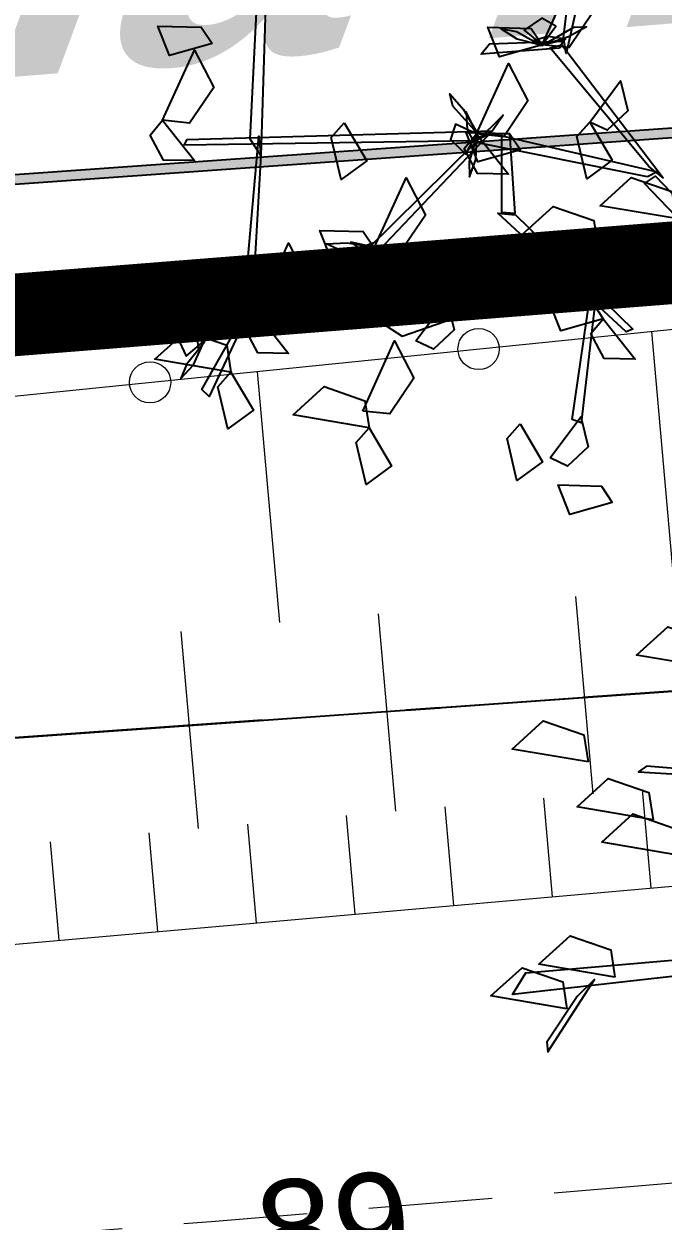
# Model space of a CAD drawing. Header units: metres. Extents: x 1851758 to 1852050, y 5187822 to 5188223.
# Drawn here: x 1851910.21 to 1851912.146, y 5187880.01 to 5187883.637 of the extents above; entities that cross this region are included whole.
import ezdxf
from ezdxf.enums import TextEntityAlignment as Align

# ---------------------------------------------------------------- set-up
doc = ezdxf.new("R2010")
doc.units = ezdxf.units.M
doc.header["$LTSCALE"] = 2.5
doc.header["$PDMODE"] = 35
doc.header["$PDSIZE"] = 0.03
for name, pattern in [('L18', [0.6, 0.4, -0.2]), ('L5', [1.15, 0.8, -0.175, 0, -0.175]), ('L8', [0.225, 0.15, -0.075])]:
    doc.linetypes.add(name, pattern=pattern)
doc.layers.get('0').update_dxf_attribs({"linetype": 'CONTINUOUS', "lineweight": 30})
doc.layers.add('N', color=1, linetype='CONTINUOUS', plot=False)
doc.layers.add('PRO_PAR_CONT_DA', color=40, linetype='CONTINUOUS', plot=False)
for name, color, linetype, lineweight in [('P', 7, 'CONTINUOUS', 50), ('PAR', 11, 'L5', 30), ('PAR_ALIGNT', 1, 'L18', 30), ('PAR_ALIGNT_TXT', 1, 'CONTINUOUS', 15), ('PRO_DEMOL_CLO_LEG', 7, 'CONTINUOUS', 15), ('PRO_DEMOL_TAL', 34, 'CONTINUOUS', 20), ('PRO_DEMOL_TAL_HAC', 32, 'CONTINUOUS', 15), ('PRO_PAR_DA', 1, 'CONTINUOUS', 35), ('PRO_PAR_SURF', 157, 'CONTINUOUS', 20), ('VOI', 251, 'CONTINUOUS', 20), ('Z', 7, 'CONTINUOUS', 9)]:
    doc.layers.add(name, color=color, linetype=linetype, lineweight=lineweight)
doc.layers.add('PRO_VOI_PLANCHETTES', color=232, linetype='CONTINUOUS')
doc.layers.add('PRO_VOI_VEG', color=81, linetype='CONTINUOUS')
doc.styles.add('ARIAL_IT_B', font='arialbd.ttf', dxfattribs={"width": 1.1, "oblique": 25.02})
doc.styles.add('SIMPLEX', font='SIMPLEX.SHX', dxfattribs={"oblique": 27})
doc.styles.get("Standard").update_dxf_attribs({"font": 'arial.ttf'})

# ---------------------------------------------------------------- blocks, each defined once
blk = doc.blocks.new('TCPOINT')
blk.add_point((0, 0))
at = {"layer": 'N'}
blk.add_attdef('MAT', (0.2, 0.2), '', height=0.34, dxfattribs=at)
at = {"layer": 'Z', "style": 'SIMPLEX'}
blk.add_attdef('ALT', (0.2, -0.54), '', height=0.34, dxfattribs=at)
blk = doc.blocks.new('CLOLEG')
blk.add_circle((0, 0), 0.0625)
blk = doc.blocks.new('arbre4')
at = {"layer": 'PRO_VOI_VEG', "color": 42, "linetype": 'ByBlock', "lineweight": -2, "extrusion": (-0.36254, -0.748914, 0.5547), "elevation": 2.6522, "flags": 128}
blk.add_lwpolyline([(-4.966, 3.657), (-5.386, 5.9491), (-5.3418, 5.9491), (-4.8702, 3.5349), (-4.966, 3.657)], close=True, dxfattribs=at)
at = {"layer": 'PRO_VOI_VEG', "linetype": 'ByBlock', "lineweight": -2, "extrusion": (0.372929, 2.33322e-10, 0.92786), "elevation": 2.8319, "flags": 128}
blk.add_lwpolyline([(2.4314, 4.0896), (2.8395, 3.8449), (2.6044, 3.7387), (2.4004, 3.9142), (2.4314, 4.0896)], close=True, dxfattribs=at)
at = {"layer": 'PRO_VOI_VEG', "color": 42, "linetype": 'ByBlock', "lineweight": -2, "extrusion": (0.633753, -0.39248, 0.666571), "elevation": -0.0925, "flags": 128}
blk.add_lwpolyline([(0.7218, 5.1645), (1.1056, 5.3791), (1.1351, 5.2695), (0.6443, 5.0784), (0.7218, 5.1645)], close=True, dxfattribs=at)
at = {"layer": 'PRO_VOI_VEG', "linetype": 'ByBlock', "lineweight": -2, "extrusion": (9.90252e-10, -0.872729, 0.488205), "flags": 128}
for points, elevation in [([(-4.73, 5.2886), (-4.9924, 5.1829), (-5.0483, 5.5591), (-4.7874, 5.5012), (-4.73, 5.2886)], -0.0207), ([(-2.9206, 3.7819), (-3.1831, 3.6762), (-3.239, 4.0524), (-2.978, 3.9946), (-2.9206, 3.7819)], 0.0456)]:
    blk.add_lwpolyline(points, close=True, dxfattribs=dict(at, elevation=elevation))
at = {"layer": 'PRO_VOI_VEG', "linetype": 'ByBlock', "lineweight": -2, "extrusion": (0.372929, 6.70653e-10, 0.92786), "elevation": 2.3835, "flags": 128}
blk.add_lwpolyline([(2.1608, 6.419), (2.5689, 6.1743), (2.3338, 6.0681), (2.1298, 6.2436), (2.1608, 6.419)], close=True, dxfattribs=at)
at = {"layer": 'PRO_VOI_VEG', "linetype": 'ByBlock', "lineweight": -2, "extrusion": (9.9025e-10, -0.872729, 0.488205), "elevation": -0.0946, "flags": 128}
blk.add_lwpolyline([(-2.7385, 4.8112), (-3.001, 4.7055), (-3.0569, 5.0817), (-2.7959, 5.0238), (-2.7385, 4.8112)], close=True, dxfattribs=at)
at = {"layer": 'PRO_VOI_VEG', "color": 6, "linetype": 'ByBlock', "lineweight": -2, "extrusion": (0.507127, 0.848441, 0.151559), "elevation": 1.2957, "flags": 128}
blk.add_lwpolyline([(3.6145, 3.9911), (3.7716, 3.945), (3.862, 4.1008), (3.75, 4.1834), (3.6145, 3.9911)], close=True, dxfattribs=at)
at = {"layer": 'PRO_VOI_VEG', "color": 6, "linetype": 'ByBlock', "lineweight": -2, "extrusion": (-2.5855e-09, 0.872729, 0.488205), "elevation": 4.1493, "flags": 128}
blk.add_lwpolyline([(2.7385, 2.4372), (2.6461, 2.223), (2.7274, 2.1062), (2.8383, 2.2376), (2.7385, 2.4372)], close=True, dxfattribs=at)
at = {"layer": 'PRO_VOI_VEG', "color": 6, "linetype": 'ByBlock', "lineweight": -2, "extrusion": (-3.93401e-10, -0.993162, 0.116747), "elevation": -1.9237, "flags": 128}
blk.add_lwpolyline([(-2.7459, 4.4213), (-2.5943, 4.6467), (-2.6978, 4.8612), (-2.7866, 4.7072), (-2.7459, 4.4213)], close=True, dxfattribs=at)
at = {"layer": 'PRO_VOI_VEG', "color": 6, "linetype": 'ByBlock', "lineweight": -2, "extrusion": (-0.347782, 0.922965, 0.164872), "elevation": 3.8787, "flags": 128}
blk.add_lwpolyline([(1.7073, 3.5761), (1.4853, 3.4692), (1.4147, 3.6485), (1.5406, 3.7027), (1.7073, 3.5761)], close=True, dxfattribs=at)
at = {"layer": 'PRO_VOI_VEG', "color": 42, "linetype": 'ByBlock', "lineweight": -2, "extrusion": (0.715322, -0.645267, 0.268226), "elevation": -2.4287, "flags": 128}
blk.add_lwpolyline([(0.0189, 4.5698), (-0.2972, 5.8918), (-0.2177, 5.8824), (0.064, 4.6057), (0.0189, 4.5698)], close=True, dxfattribs=at)
at = {"layer": 'PRO_VOI_VEG', "color": 42, "linetype": 'ByBlock', "lineweight": -2, "extrusion": (0.440852, -0.719385, 0.536783), "flags": 128}
for points, elevation in [([(-0.9771, 3.3423), (-1.0361, 5.0792), (-0.9673, 5.0282), (-0.9484, 3.1422), (-0.9771, 3.3423)], -0.869), ([(-1.021, 3.2634), (-1.7492, 4.7455), (-1.632, 4.7073), (-0.9544, 3.2464), (-1.021, 3.2634)], -0.8629)]:
    blk.add_lwpolyline(points, close=True, dxfattribs=dict(at, elevation=elevation))
at = {"layer": 'PRO_VOI_VEG', "linetype": 'ByBlock', "lineweight": -2, "extrusion": (0.372929, 2.3327e-10, 0.92786), "flags": 128}
for points, elevation in [([(1.9258, 4.6659), (2.3338, 4.4212), (2.0987, 4.315), (1.8947, 4.4904), (1.9258, 4.6659)], 3.0882), ([(0.3069, 6.5022), (0.715, 6.2574), (0.4799, 6.1512), (0.2759, 6.3267), (0.3069, 6.5022)], 5.4501)]:
    blk.add_lwpolyline(points, close=True, dxfattribs=dict(at, elevation=elevation))
at = {"layer": 'PRO_VOI_VEG', "color": 6, "linetype": 'ByBlock', "lineweight": -2, "extrusion": (-0.831663, -0.53024, 0.164872), "elevation": 2.3784, "flags": 128}
blk.add_lwpolyline([(-3.3301, 4.2859), (-3.5521, 4.179), (-3.6226, 4.3583), (-3.4967, 4.4125), (-3.3301, 4.2859)], close=True, dxfattribs=at)
at = {"layer": 'PRO_VOI_VEG', "linetype": 'ByBlock', "lineweight": -2, "extrusion": (-4.92671e-09, -0.654654, 0.755929), "elevation": 2.0668, "flags": 128}
blk.add_lwpolyline([(-5.0671, 4.6484), (-4.8941, 4.3059), (-5.0808, 4.3304), (-5.1486, 4.5388), (-5.0671, 4.6484)], close=True, dxfattribs=at)
at = {"layer": 'PRO_VOI_VEG', "linetype": 'ByBlock', "lineweight": -2, "extrusion": (0.632852, 0.167542, 0.755929), "flags": 128}
for points, elevation in [([(2.5133, 7.0984), (2.6863, 6.7559), (2.4996, 6.7804), (2.4318, 6.9888), (2.5133, 7.0984)], 5.2818), ([(2.2118, 7.9797), (2.3847, 7.6372), (2.198, 7.6617), (2.1302, 7.8701), (2.2118, 7.9797)], 2.2681), ([(1.6131, 7.0694), (1.7861, 6.7269), (1.5993, 6.7514), (1.5315, 6.9598), (1.6131, 7.0694)], 3.0565), ([(0.6744, 6.9201), (0.8474, 6.5776), (0.6607, 6.6021), (0.5929, 6.8105), (0.6744, 6.9201)], 3.6928)]:
    blk.add_lwpolyline(points, close=True, dxfattribs=dict(at, elevation=elevation))
at = {"layer": 'PRO_VOI_VEG', "color": 42, "linetype": 'ByBlock', "lineweight": -2, "extrusion": (0.28427, -0.71615, 0.637432), "elevation": -0.0115, "flags": 128}
blk.add_lwpolyline([(-2.2844, 4.5901), (-3.8606, 5.765), (-3.8296, 5.8035), (-2.1489, 4.5914), (-2.2844, 4.5901)], close=True, dxfattribs=at)
at = {"layer": 'PRO_VOI_VEG', "linetype": 'ByBlock', "lineweight": -2, "extrusion": (0.843665, 0.223353, 0.488205), "flags": 128}
for points, elevation in [([(3.0041, 6.9795), (2.7416, 6.8737), (2.6857, 7.2499), (2.9467, 7.1921), (3.0041, 6.9795)], 0.1096), ([(2.5133, 8.4716), (2.2508, 8.3659), (2.195, 8.7421), (2.4559, 8.6843), (2.5133, 8.4716)], 2.5527), ([(1.779, 7.0882), (1.5165, 6.9824), (1.4606, 7.3586), (1.7216, 7.3008), (1.779, 7.0882)], 1.5413), ([(1.8086, 7.1465), (1.5461, 7.0408), (1.4902, 7.417), (1.7512, 7.3592), (1.8086, 7.1465)], -1.1164), ([(1.2118, 7.2111), (0.9493, 7.1054), (0.8934, 7.4816), (1.1544, 7.4237), (1.2118, 7.2111)], -0.3045), ([(0.9298, 8.5687), (0.6674, 8.463), (0.6115, 8.8392), (0.8725, 8.7813), (0.9298, 8.5687)], 1.4518)]:
    blk.add_lwpolyline(points, close=True, dxfattribs=dict(at, elevation=elevation))
at = {"layer": 'PRO_VOI_VEG', "color": 6, "linetype": 'ByBlock', "lineweight": -2, "extrusion": (0.971913, 0.204341, 0.116747), "elevation": -2.1509, "flags": 128}
blk.add_lwpolyline([(2.5309, 4.9038), (2.6825, 5.1293), (2.579, 5.3437), (2.4903, 5.1898), (2.5309, 4.9038)], close=True, dxfattribs=at)
at = {"layer": 'PRO_VOI_VEG', "color": 42, "linetype": 'ByBlock', "lineweight": -2, "extrusion": (-0.564583, 0.665509, 0.488205), "elevation": 5.9544, "flags": 128}
blk.add_lwpolyline([(2.1949, 1.7249), (2.9834, 3.1706), (3.0129, 3.0736), (2.1212, 1.5406), (2.1949, 1.7249)], close=True, dxfattribs=at)
at = {"layer": 'PRO_VOI_VEG', "color": 42, "linetype": 'ByBlock', "lineweight": -2, "extrusion": (0.000135425, 0.872729, 0.488205), "elevation": 3.4125, "flags": 128}
blk.add_lwpolyline([(3.0807, 2.1363), (3.8692, 3.5819), (3.8986, 3.4849), (3.007, 1.9519), (3.0807, 2.1363)], close=True, dxfattribs=at)
at = {"layer": 'PRO_VOI_VEG', "color": 6, "linetype": 'ByBlock', "lineweight": -2, "extrusion": (-0.854057, -0.179562, 0.488205), "elevation": 4.6165, "flags": 128}
blk.add_lwpolyline([(-2.5383, 2.6946), (-2.6308, 2.4804), (-2.5494, 2.3636), (-2.4385, 2.495), (-2.5383, 2.6946)], close=True, dxfattribs=at)
at = {"layer": 'PRO_VOI_VEG', "linetype": 'ByBlock', "lineweight": -2, "extrusion": (1.09025e-10, -0.654654, 0.755929), "elevation": 2.2207, "flags": 128}
blk.add_lwpolyline([(-3.1776, 4.4707), (-3.0046, 4.1282), (-3.1913, 4.1527), (-3.2591, 4.3611), (-3.1776, 4.4707)], close=True, dxfattribs=at)
at = {"layer": 'PRO_VOI_VEG', "color": 6, "linetype": 'ByBlock', "lineweight": -2, "extrusion": (-0.934629, 0.321712, 0.151559), "elevation": 4.2796, "flags": 128}
blk.add_lwpolyline([(-0.7702, 3.9915), (-0.6131, 3.9454), (-0.5228, 4.1013), (-0.6347, 4.1839), (-0.7702, 3.9915)], close=True, dxfattribs=at)
at = {"layer": 'PRO_VOI_VEG', "color": 42, "linetype": 'ByBlock', "lineweight": -2, "extrusion": (-0.268769, 0.933895, 0.235804), "elevation": 3.4118, "flags": 128}
blk.add_lwpolyline([(2.3335, 2.7824), (2.4735, 4.7491), (2.5472, 4.6101), (2.3777, 2.7076), (2.3335, 2.7824)], close=True, dxfattribs=at)
at = {"layer": 'PRO_VOI_VEG', "linetype": 'ByBlock', "lineweight": -2, "extrusion": (0.372929, -8.74782e-10, 0.92786), "elevation": 2.8368, "flags": 128}
blk.add_lwpolyline([(1.287, 5.2914), (1.6951, 5.0467), (1.46, 4.9405), (1.256, 5.116), (1.287, 5.2914)], close=True, dxfattribs=at)
at = {"layer": 'PRO_VOI_VEG', "linetype": 'ByBlock', "lineweight": -2, "extrusion": (-0.095442, 0.360509, 0.92786), "flags": 128}
for points, elevation in [([(1.6105, 0.4642), (2.0185, 0.2195), (1.7835, 0.1133), (1.5794, 0.2887), (1.6105, 0.4642)], 5.9479), ([(2.1154, 0.9369), (2.5234, 0.6922), (2.2883, 0.586), (2.0843, 0.7614), (2.1154, 0.9369)], 7.1014), ([(4.5561, 0.695), (4.9641, 0.4503), (4.729, 0.3441), (4.525, 0.5195), (4.5561, 0.695)], 7.1986), ([(4.4633, 0.4446), (4.8714, 0.1999), (4.6363, 0.0937), (4.4323, 0.2691), (4.4633, 0.4446)], 5.9558), ([(3.7863, 1.5048), (4.1943, 1.2601), (3.9592, 1.1539), (3.7552, 1.3294), (3.7863, 1.5048)], 6.9934), ([(2.3097, 3.6916), (2.7178, 3.4468), (2.4827, 3.3406), (2.2787, 3.5161), (2.3097, 3.6916)], 6.8952), ([(3.2103, 3.6444), (3.6184, 3.3997), (3.3833, 3.2935), (3.1793, 3.469), (3.2103, 3.6444)], 6.0132), ([(2.956, 4.2829), (3.3641, 4.0382), (3.129, 3.932), (2.9249, 4.1074), (2.956, 4.2829)], 6.3648), ([(2.8862, 3.6731), (3.2943, 3.4284), (3.0592, 3.3222), (2.8552, 3.4976), (2.8862, 3.6731)], 4.1703), ([(3.4912, 4.3702), (3.8993, 4.1255), (3.6642, 4.0193), (3.4601, 4.1948), (3.4912, 4.3702)], 4.378), ([(3.8302, 4.4487), (4.2382, 4.204), (4.0032, 4.0978), (3.7991, 4.2733), (3.8302, 4.4487)], 4.3465)]:
    blk.add_lwpolyline(points, close=True, dxfattribs=dict(at, elevation=elevation))
at = {"layer": 'PRO_VOI_VEG', "color": 42, "linetype": 'ByBlock', "lineweight": -2, "extrusion": (0.512659, -0.256321, 0.819439), "elevation": 0.3479, "flags": 128}
for points in [[(-0.0474, 2.2601), (0.4021, 3.4745), (0.4684, 3.4174), (0.0263, 2.2275), (-0.0474, 2.2601)], [(0.24, 3.1077), (-0.9759, 4.8926), (-1.0054, 4.7133), (0.2105, 3.0099), (0.24, 3.1077)]]:
    blk.add_lwpolyline(points, close=True, dxfattribs=at)
at = {"layer": 'PRO_VOI_VEG', "linetype": 'ByBlock', "lineweight": -2, "extrusion": (9.90355e-10, -0.872729, 0.488205), "elevation": 0.9041, "flags": 128}
blk.add_lwpolyline([(-3.8518, 4.2525), (-4.1142, 4.1468), (-4.1701, 4.523), (-3.9092, 4.4652), (-3.8518, 4.2525)], close=True, dxfattribs=at)
at = {"layer": 'PRO_VOI_VEG', "color": 42, "linetype": 'ByBlock', "lineweight": -2, "extrusion": (-0.258109, 0.896854, 0.359211), "elevation": 3.9849, "flags": 128}
for points in [[(2.4735, 4.2665), (2.0535, 6.7693), (2.0977, 6.7693), (2.5693, 4.1331), (2.4735, 4.2665)], [(2.2156, 6.1538), (2.5472, 7.9386), (2.5914, 7.8361), (2.2377, 6.0513), (2.2156, 6.1538)]]:
    blk.add_lwpolyline(points, close=True, dxfattribs=at)
at = {"layer": 'PRO_VOI_VEG', "linetype": 'ByBlock', "lineweight": -2, "extrusion": (0.372929, 2.33267e-10, 0.92786), "elevation": 2.9806, "flags": 128}
blk.add_lwpolyline([(0.9499, 6.1475), (1.358, 5.9028), (1.1229, 5.7966), (0.9189, 5.9721), (0.9499, 6.1475)], close=True, dxfattribs=at)
at = {"layer": 'PRO_VOI_VEG', "color": 42, "linetype": 'ByBlock', "lineweight": -2, "extrusion": (-0.38291, 0.806229, 0.450971), "elevation": 4.6455, "flags": 128}
blk.add_lwpolyline([(3.0159, 2.9106), (3.4339, 2.8218), (3.4075, 2.6985), (2.9117, 2.889), (3.0159, 2.9106)], close=True, dxfattribs=at)
at = {"layer": 'PRO_VOI_VEG', "color": 6, "linetype": 'ByBlock', "lineweight": -2, "extrusion": (-0.103799, -0.980838, 0.164872), "elevation": -0.1057, "flags": 128}
blk.add_lwpolyline([(-3.9639, 4.7011), (-4.1858, 4.5942), (-4.2564, 4.7736), (-4.1305, 4.8277), (-3.9639, 4.7011)], close=True, dxfattribs=at)
at = {"layer": 'PRO_VOI_VEG', "color": 6, "linetype": 'ByBlock', "lineweight": -2, "extrusion": (0.446058, 0.887357, 0.116747), "elevation": -0.0321, "flags": 128}
blk.add_lwpolyline([(4.0121, 4.6547), (4.1637, 4.8802), (4.0602, 5.0947), (3.9714, 4.9407), (4.0121, 4.6547)], close=True, dxfattribs=at)
at = {"layer": 'PRO_VOI_VEG', "color": 42, "linetype": 'ByBlock', "lineweight": -2, "extrusion": (0.000152754, 0.984417, 0.175849), "elevation": 2.0783, "flags": 128}
blk.add_lwpolyline([(3.8692, 4.4061), (4.0386, 5.8161), (4.105, 5.7511), (3.9207, 4.4061), (3.8692, 4.4061)], close=True, dxfattribs=at)
at = {"layer": 'PRO_VOI_VEG', "color": 6, "linetype": 'ByBlock', "lineweight": -2, "extrusion": (-0.391969, -0.779754, 0.488205), "elevation": 2.7546, "flags": 128}
blk.add_lwpolyline([(-4.0195, 3.7361), (-4.1119, 3.522), (-4.0306, 3.4051), (-3.9197, 3.5366), (-4.0195, 3.7361)], close=True, dxfattribs=at)
at = {"layer": 'PRO_VOI_VEG', "linetype": 'ByBlock', "lineweight": -2, "extrusion": (4.78392e-09, -0.654654, 0.755929), "elevation": 2.6388, "flags": 128}
blk.add_lwpolyline([(-3.8518, 3.9879), (-3.6788, 3.6454), (-3.8655, 3.6699), (-3.9333, 3.8783), (-3.8518, 3.9879)], close=True, dxfattribs=at)
at = {"layer": 'PRO_VOI_VEG', "color": 6, "linetype": 'ByBlock', "lineweight": -2, "extrusion": (-0.834161, -0.530287, 0.151559), "elevation": 3.2207, "flags": 128}
blk.add_lwpolyline([(-3.1361, 4.1539), (-2.979, 4.1078), (-2.8887, 4.2636), (-3.0006, 4.3463), (-3.1361, 4.1539)], close=True, dxfattribs=at)
at = {"layer": 'PRO_VOI_VEG', "linetype": 'ByBlock', "lineweight": -2, "extrusion": (0.372929, 2.33261e-10, 0.92786), "elevation": 4.5375, "flags": 128}
blk.add_lwpolyline([(0.8834, 5.43), (1.2915, 5.1853), (1.0564, 5.0791), (0.8524, 5.2546), (0.8834, 5.43)], close=True, dxfattribs=at)
at = {"layer": 'PRO_VOI_VEG', "color": 42, "linetype": 'ByBlock', "lineweight": -2, "extrusion": (0.700309, -0.350143, 0.622067), "elevation": -0.9357, "flags": 128}
blk.add_lwpolyline([(-0.6738, 4.4849), (-0.6517, 5.0022), (-0.6074, 5.0567), (-0.6517, 4.249), (-0.6738, 4.4849)], close=True, dxfattribs=at)
at = {"layer": 'PRO_VOI_VEG', "color": 6, "linetype": 'ByBlock', "lineweight": -2, "extrusion": (-0.969488, -0.18141, 0.164872), "elevation": 5.7713, "flags": 128}
blk.add_lwpolyline([(-1.6962, 6.0842), (-1.9181, 5.9773), (-1.9887, 6.1566), (-1.8628, 6.2107), (-1.6962, 6.0842)], close=True, dxfattribs=at)
at = {"layer": 'PRO_VOI_VEG', "color": 6, "linetype": 'ByBlock', "lineweight": -2, "extrusion": (0.977927, -0.173286, 0.116747), "elevation": -4.1409, "flags": 128}
blk.add_lwpolyline([(-0.0735, 7.4869), (0.0781, 7.7123), (-0.0254, 7.9268), (-0.1142, 7.7728), (-0.0735, 7.4869)], close=True, dxfattribs=at)
at = {"layer": 'PRO_VOI_VEG', "linetype": 'ByBlock', "lineweight": -2, "extrusion": (-4.92655e-09, -0.654654, 0.755929), "elevation": 2.8595, "flags": 128}
blk.add_lwpolyline([(-4.5925, 3.7331), (-4.4195, 3.3905), (-4.6062, 3.4151), (-4.674, 3.6234), (-4.5925, 3.7331)], close=True, dxfattribs=at)
at = {"layer": 'PRO_VOI_VEG', "color": 6, "linetype": 'ByBlock', "lineweight": -2, "extrusion": (-0.859342, 0.152273, 0.488205), "elevation": 7.7435, "flags": 128}
blk.add_lwpolyline([(0.0661, 3.6186), (-0.0263, 3.4044), (0.055, 3.2876), (0.1659, 3.419), (0.0661, 3.6186)], close=True, dxfattribs=at)
at = {"layer": 'PRO_VOI_VEG', "color": 42, "linetype": 'ByBlock', "lineweight": -2, "extrusion": (-0.813612, 0.366962, 0.450971), "elevation": 6.6543, "flags": 128}
blk.add_lwpolyline([(1.1777, 2.8838), (1.5956, 2.795), (1.5692, 2.6717), (1.0734, 2.8623), (1.1777, 2.8838)], close=True, dxfattribs=at)
at = {"layer": 'PRO_VOI_VEG', "linetype": 'ByBlock', "lineweight": -2, "extrusion": (9.90251e-10, -0.872729, 0.488205), "elevation": 1.8184, "flags": 128}
blk.add_lwpolyline([(-2.5034, 4.7786), (-2.7659, 4.6728), (-2.8218, 5.049), (-2.5608, 4.9912), (-2.5034, 4.7786)], close=True, dxfattribs=at)
at = {"layer": 'PRO_VOI_VEG', "color": 6, "linetype": 'ByBlock', "lineweight": -2, "extrusion": (-0.746943, 0.647384, 0.151559), "elevation": 5.2452, "flags": 128}
blk.add_lwpolyline([(2.6341, 6.2038), (2.7912, 6.1577), (2.8815, 6.3135), (2.7696, 6.3962), (2.6341, 6.2038)], close=True, dxfattribs=at)
at = {"layer": 'PRO_VOI_VEG', "linetype": 'ByBlock', "lineweight": -2, "extrusion": (4.78391e-09, -0.654654, 0.755929), "elevation": 4.0197, "flags": 128}
blk.add_lwpolyline([(-2.5034, 4.4679), (-2.3304, 4.1254), (-2.5172, 4.15), (-2.585, 4.3583), (-2.5034, 4.4679)], close=True, dxfattribs=at)
at = {"layer": 'PRO_VOI_VEG', "linetype": 'ByBlock', "lineweight": -2, "extrusion": (-1.92212e-10, -0.872729, 0.488205), "elevation": 2.569, "flags": 128}
blk.add_lwpolyline([(-2.5389, 3.8399), (-2.8014, 3.7342), (-2.8573, 4.1104), (-2.5963, 4.0526), (-2.5389, 3.8399)], close=True, dxfattribs=at)
at = {"layer": 'PRO_VOI_VEG', "color": 42, "linetype": 'ByBlock', "lineweight": -2, "extrusion": (0.64699, -0.584454, 0.489712), "elevation": 2.7052, "flags": 128}
blk.add_lwpolyline([(-2.9553, 5.3285), (-3.1179, 5.8389), (-3.1744, 5.874), (-2.9114, 5.0814), (-2.9553, 5.3285)], close=True, dxfattribs=at)
at = {"layer": 'PRO_VOI_VEG', "color": 42, "linetype": 'ByBlock', "lineweight": -2, "extrusion": (0.61949, 0.103981, 0.778087), "elevation": 2.2461, "flags": 128}
blk.add_lwpolyline([(-2.9243, 4.5299), (-2.6846, 6.8004), (-2.5776, 6.6586), (-2.8544, 4.4601), (-2.9243, 4.5299)], close=True, dxfattribs=at)
at = {"layer": 'PRO_VOI_VEG', "color": 42, "linetype": 'ByBlock', "lineweight": -2, "extrusion": (0.750363, 0.284537, 0.596652), "elevation": 0.241, "flags": 128}
blk.add_lwpolyline([(-2.0561, 6.994), (-2.2266, 7.4737), (-2.2837, 7.5056), (-2.0083, 6.7608), (-2.0561, 6.994)], close=True, dxfattribs=at)

msp = doc.modelspace()

# ---------------------------------------------------------------- hatches: boundary and pattern name
at = {"layer": 'PRO_VOI_PLANCHETTES'}
h = msp.add_hatch(color=256, dxfattribs=at)
h.dxf.hatch_style = 1
edge = h.paths.add_edge_path()
edge.add_arc((1851926.4252, 5187498.2076), 385.1553, 94.067373, 99.391014, ccw=False)
edge.add_line((1851899.1063, 5187882.3928), (1851938.5438, 5187885.1975))
edge.add_line((1851938.5438, 5187885.1975), (1851938.7524, 5187882.2942))
edge.add_line((1851938.7524, 5187882.2942), (1851938.7225, 5187882.2918))
edge.add_line((1851938.7225, 5187882.2918), (1851938.5161, 5187885.1654))
edge.add_line((1851938.5161, 5187885.1654), (1851899.1052, 5187882.3626))
edge.add_arc((1851926.4252, 5187498.2076), 385.1253, 94.067849, 99.391226)
edge.add_line((1851863.5824, 5187878.1711), (1851863.5789, 5187878.2009))

# ---------------------------------------------------------------- linework, layer by layer
at = {"layer": 'PAR', "flags": 128}
msp.add_lwpolyline([(1851757.77, 5187868.487), (1851833.6918, 5187875.6402), (1851863.5824, 5187878.1707), (1851981.4866, 5187886.528), (1851987.4718, 5187886.9522), (1852004.3774, 5187888.6518), (1852028.9496, 5187890.8198)], dxfattribs=at)
at = {"layer": 'PAR_ALIGNT', "ltscale": 2.5, "const_width": 0.25, "flags": 128}
msp.add_lwpolyline([(1851863.4796, 5187879.0507), (1851981.3715, 5187888.4018)], dxfattribs=at)
msp.add_lwpolyline([(1851863.4796, 5187879.0507), (1851981.3715, 5187888.4018)], dxfattribs=at)
at = {"layer": 'PRO_DEMOL_CLO_LEG', "flags": 128}
msp.add_lwpolyline([(1851899.1687, 5187881.4795), (1851904.6517, 5187881.9482), (1851919.6157, 5187883.4662), (1851936.6677, 5187884.8017), (1851953.754, 5187886.2021), (1851969.4308, 5187887.6313), (1851974.4927, 5187887.9829), (1851978.8346, 5187888.2456)], dxfattribs=at)
at = {"layer": 'PRO_DEMOL_TAL', "flags": 128}
msp.add_lwpolyline([(1851899.2965, 5187879.8806), (1851904.6394, 5187880.3585), (1851919.8803, 5187881.7053), (1851933.1727, 5187882.7855)], dxfattribs=at)
at = {"layer": 'PRO_DEMOL_TAL_HAC'}
for p, q in [((1851912.1807, 5187881.9284), (1851912.1121, 5187882.705)), ((1851910.9853, 5187881.8228), (1851910.9181, 5187882.5839)), ((1851911.9346, 5187881.3044), (1851911.8818, 5187881.902)), ((1851911.337, 5187881.2515), (1851911.2841, 5187881.8492)), ((1851910.7393, 5187881.1987), (1851910.6865, 5187881.7964)), ((1851912.1105, 5187881.0187), (1851912.0841, 5187881.3176)), ((1851911.5128, 5187880.9659), (1851911.4864, 5187881.2647)), ((1851911.8116, 5187880.9923), (1851911.7852, 5187881.2911)), ((1851911.2139, 5187880.9395), (1851911.1875, 5187881.2383)), ((1851910.6163, 5187880.8867), (1851910.5899, 5187881.1855)), ((1851910.9151, 5187880.9131), (1851910.8887, 5187881.2119)), ((1851910.3174, 5187880.8603), (1851910.291, 5187881.1591))]:
    msp.add_line(p, q, dxfattribs=at)
at = {"layer": 'PRO_PAR_CONT_DA', "flags": 128}
msp.add_lwpolyline([(1851940.223, 5187919.3492), (1851911.8795, 5187917.3131), (1851912.1661, 5187913.3233), (1851908.6751, 5187913.0726), (1851908.3885, 5187917.0623), (1851884.7038, 5187915.3608), (1851885.4031, 5187905.6262), (1851885.6711, 5187901.8955), (1851897.6403, 5187902.7554), (1851898.8308, 5187886.1831), (1851862.9456, 5187883.6194), (1851863.4796, 5187879.0507), (1851981.3715, 5187888.4018)], dxfattribs=at)
msp.add_lwpolyline([(1851863.5824, 5187878.1707), (1851981.4866, 5187886.528), (1851981.3715, 5187888.4018), (1851863.4796, 5187879.0507)], close=True, dxfattribs=at)
at = {"layer": 'PRO_PAR_DA', "flags": 128}
msp.add_lwpolyline([(1851863.4796, 5187879.0507), (1851981.3715, 5187888.4018)], dxfattribs=at)
at = {"layer": 'PRO_PAR_SURF', "flags": 128}
for points in [[(1851977.7933, 5187946.6346), (1851981.4866, 5187886.528), (1851863.5824, 5187878.1707), (1851856.5917, 5187937.9836), (1851927.7207, 5187943.0606)], [(1851979.4592, 5187919.5236), (1851978.1813, 5187918.0657), (1851896.9596, 5187912.2309), (1851896.7804, 5187914.7245), (1851884.8113, 5187913.8647), (1851885.6711, 5187901.8955), (1851897.6403, 5187902.7554), (1851899.2249, 5187880.6971), (1851981.4866, 5187886.528)]]:
    msp.add_lwpolyline(points, close=True, dxfattribs=at)
at = {"layer": 'PRO_VOI_PLANCHETTES', "flags": 128}
msp.add_lwpolyline([(1851863.5789, 5187878.2009, -0.023233), (1851899.1063, 5187882.3928), (1851938.5438, 5187885.1975), (1851938.7524, 5187882.2942), (1851938.7225, 5187882.2918), (1851938.5161, 5187885.1654), (1851899.1052, 5187882.3626, 0.023232), (1851863.5824, 5187878.1711)], format="xyb", close=True, dxfattribs=at)
at = {"layer": 'VOI', "linetype": 'L8', "flags": 128}
msp.add_lwpolyline([(1851976.6693, 5187885.3047), (1851970.013, 5187884.7629), (1851956.2715, 5187883.692), (1851953.8325, 5187883.4922), (1851936.7382, 5187882.1342), (1851919.7918, 5187880.7585), (1851910.7776, 5187880.0076), (1851904.8873, 5187879.5294), (1851887.0287, 5187878.0595), (1851868.9293, 5187876.6098), (1851862.6631, 5187876.1318), (1851857.1947, 5187875.6892), (1851855.6144, 5187875.5574)], dxfattribs=at)

# ---------------------------------------------------------------- block references
at = {"layer": 'P'}
ref = msp.add_blockref('TCPOINT', (1851910.7898, 5187879.8592, 298.89), dxfattribs=dict(at, rotation=301.9002445867005))
ref.add_attrib('MAT', '89', (1851910.9275, 5187879.8272, 298.89), dxfattribs={"layer": 'N', "height": 0.3, "rotation": 4.6408})
ref.add_attrib('ALT', '298.89', dxfattribs={"layer": 'Z', "height": 0.3, "rotation": 4.6408, "style": 'SIMPLEX'}).set_placement((1851910.7577, 5187879.7215, 298.89), align=Align.TOP_LEFT)
at = {"layer": 'PRO_DEMOL_CLO_LEG', "rotation": 5.792365610979364}
for p in [(1851911.5874, 5187882.6518), (1851910.5925, 5187882.5508)]:
    msp.add_blockref('CLOLEG', p, dxfattribs=at)
at = {"layer": 'PRO_VOI_VEG', "xscale": 0.5, "yscale": 0.5, "zscale": 0.5, "rotation": 4.640794973699927}
msp.add_blockref('arbre4', (1851913.2426, 5187882.4728), dxfattribs=at)

# ---------------------------------------------------------------- texts
at = {"layer": 'PAR_ALIGNT_TXT', "style": 'ARIAL_IT_B', "oblique": 25.02, "width": 1.1}
msp.add_text('Alignement validé par la mairie de TRAMOYES le 07/04/2016', height=0.875, rotation=4.6408, dxfattribs=at).set_placement((1851914.8145, 5187884.1853), align=Align.MIDDLE)

doc.saveas('drawing.dxf')
